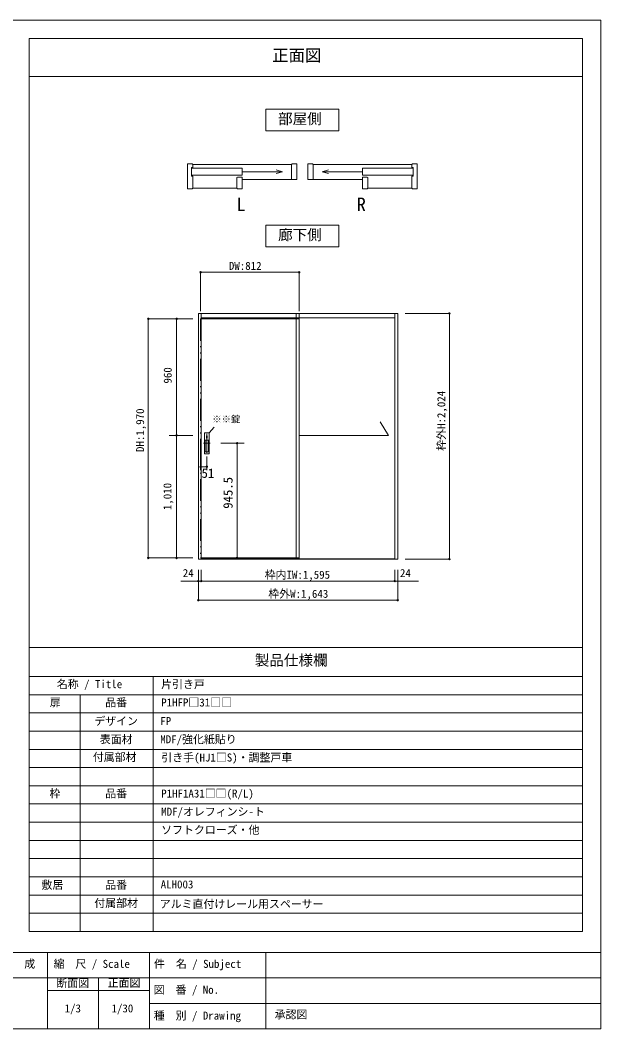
# Model space of a CAD drawing. Units: millimetres on the paper, enlarged 10 times, with parts at other scales. Extents: x -1985 to 2015, y -1370 to 1400.
# Drawn here: x 420 to 2015, y -1370 to 1400 of the extents above; entities that cross this region are included whole.
import ezdxf
from ezdxf.enums import TextEntityAlignment as Align

# ---------------------------------------------------------------- set-up
doc = ezdxf.new("R2010")
doc.units = ezdxf.units.MM
doc.header["$LTSCALE"] = 10
doc.header["$PDMODE"] = 32
doc.header["$PDSIZE"] = 4
doc.linetypes.add('DASHED_DOUBLE_DOTTED', pattern=[11, 6, -1.5, 0.25, -1.5, 0.25, -1.5])
doc.layers.add('1-1_0', color=7, linetype='Continuous', lineweight=20)
doc.layers.add('3-0', color=7, linetype='Continuous', lineweight=20)
doc.styles.add('ＭＳ ゴシック', font='')
doc.styles.get('ＭＳ ゴシック').set_extended_font_data('MS Gothic')

msp = doc.modelspace()

# ---------------------------------------------------------------- linework, layer by layer
at = {"layer": '1-1_0'}
for p, q in [((1965, 1350), (445, 1350)), ((445, -322.5), (445, 1350)), ((1965, -1102.5), (1965, 1350)), ((445, 1245), (1965, 1245)), ((1965, -322.5), (1965, 1245)), ((1965, -322.5), (1965, 1245)), ((1965, -322.5), (1965, 1245)), ((445, -1102.5), (445, -322.5)), ((445, -322.5), (1965, -322.5)), ((445, -322.5), (1965, -322.5)), ((445, -322.5), (1965, -322.5)), ((445, -322.5), (1965, -322.5)), ((445, -402.5), (1965, -402.5)), ((785, -1102.5), (785, -402.5)), ((445, -452.5), (1965, -452.5)), ((585, -1102.5), (585, -452.5)), ((445, -502.5), (1965, -502.5)), ((445, -552.5), (1965, -552.5)), ((445, -602.5), (1965, -602.5)), ((445, -652.5), (1965, -652.5)), ((445, -702.5), (1965, -702.5)), ((445, -752.5), (1965, -752.5)), ((445, -802.5), (1965, -802.5)), ((445, -852.5), (1965, -852.5)), ((445, -902.5), (1965, -902.5)), ((445, -952.5), (1965, -952.5)), ((445, -1002.5), (1965, -1002.5)), ((445, -1052.5), (1965, -1052.5)), ((445, -1102.5), (1965, -1102.5)), ((2015, -1160), (-1985, -1160)), ((495, -1160), (495, -1370)), ((775, -1160), (775, -1370)), ((1095, -1160), (1095, -1370)), ((2015, -1230), (-1175, -1230)), ((635, -1230), (635, -1370)), ((775, -1265), (495, -1265)), ((2015, -1300), (775, -1300)), ((-1985, -1370), (2015, -1370))]:
    msp.add_line(p, q, dxfattribs=at)
for points in [[(2015, -1370), (2015, 1400), (-1985, 1400), (-1985, -1370)], [(445, -322.5), (445, 1245), (1965, 1245)], [(445, -322.5), (445, 1245), (1965, 1245)], [(445, -322.5), (445, 1245), (1965, 1245)]]:
    msp.add_lwpolyline(points, dxfattribs=at)
at = {"layer": '3-0'}
for p, q in [((892.36, 1005.19), (879.46, 1005.19)), ((879.46, 936.79), (879.46, 1005.19)), ((893.86, 1003.39), (1165.66, 1003.39)), ((1165.66, 1003.69), (1165.66, 962.59)), ((1180.06, 962.59), (1180.06, 1005.19)), ((1210.06, 962.59), (1210.06, 1005.19)), ((1224.46, 1003.69), (1224.46, 962.59)), ((1496.26, 1003.39), (1224.46, 1003.39)), ((1497.76, 1005.19), (1510.66, 1005.19)), ((1510.66, 936.79), (1510.66, 1005.19)), ((890.86, 995.59), (890.86, 972.04)), ((893.86, 995.59), (890.86, 995.59)), ((890.86, 993.79), (1029.87, 993.79)), ((1029.87, 973.99), (890.86, 973.99)), ((890.86, 972.04), (893.86, 972.04)), ((1029.87, 993.79), (1029.87, 973.99)), ((1029.87, 983.89), (1140.21, 983.89)), ((1140.21, 983.89), (1122.82, 988.55)), ((1140.21, 983.89), (1122.82, 979.23)), ((1249.91, 983.89), (1267.3, 988.55)), ((1249.91, 983.89), (1267.3, 979.23)), ((1360.25, 983.89), (1249.91, 983.89)), ((1499.26, 993.79), (1360.25, 993.79)), ((1360.25, 993.79), (1360.25, 973.99)), ((1360.25, 973.99), (1499.26, 973.99)), ((1496.26, 995.59), (1499.26, 995.59)), ((1499.26, 972.04), (1496.26, 972.04)), ((1499.26, 995.59), (1499.26, 972.04)), ((1029.87, 936.79), (1029.87, 969.19)), ((1029.87, 962.59), (1180.06, 962.59)), ((1360.25, 962.59), (1210.06, 962.59)), ((1360.25, 936.79), (1360.25, 969.19)), ((892.36, 936.79), (879.46, 936.79)), ((893.86, 938.59), (1015.47, 938.59)), ((1496.26, 938.59), (1374.65, 938.59)), ((1497.76, 936.79), (1510.66, 936.79)), ((917.41, 594.59), (909.41, 594.59)), ((917.41, 594.59), (1178.41, 594.59)), ((917.41, 582.59), (1178.41, 582.59)), ((1186.41, 594.59), (1178.41, 594.59)), ((1186.41, -78.85), (1186.41, 594.59)), ((1186.41, 594.59), (1457.08, 594.59)), ((1186.41, 584.92), (1186.41, -78.08)), ((1186.41, 582.59), (1186.41, -79.08)), ((1186.41, 582.59), (1449.08, 582.59)), ((1449.08, 594.59), (1449.08, 586.59)), ((1457.08, 594.59), (1449.08, 594.59)), ((915.75, 579.82), (1186.41, 579.82)), ((1186.41, 579.82), (1186.41, -79.18)), ((1431.36, 259.09), (1408.8, 296.81)), ((932.75, 264.25), (932.75, 211.98)), ((932.75, 264.25), (932.75, 211.98)), ((932.75, 264.25), (932.75, 211.98)), ((1186.41, 259.09), (1431.36, 259.09)), ((923.5, 238.15), (941.78, 238.15)), ((915.75, -76.85), (1186.41, -76.85)), ((917.41, -79.18), (1449.08, -79.18)), ((917.41, -80.08), (1449.08, -80.08))]:
    msp.add_line(p, q, dxfattribs=at)
at = {"layer": '3-0', "color": 4, "lineweight": 9}
for p, q in [((915.75, 707.67), (915.75, 600.51)), ((915.75, 707.67), (1186.41, 707.67)), ((1186.41, 707.67), (1186.41, 600.51)), ((1477.93, 594.59), (1599.27, 594.59)), ((1599.27, 594.59), (1599.27, -80.08)), ((772.03, 579.82), (888.81, 579.82)), ((772.03, 579.82), (772.03, -76.85)), ((829.52, 579.82), (893.98, 579.82)), ((849.52, 238.15), (849.52, 579.82)), ((953.27, 282.59), (939.41, 266.99)), ((829.52, 259.82), (893.98, 259.82)), ((849.52, -76.85), (849.52, 238.15)), ((1035.64, 238.15), (971.18, 238.15)), ((1015.64, -76.85), (1015.64, 238.15)), ((915.75, 164.37), (915.75, 201.83)), ((932.75, 164.37), (932.75, 201.83)), ((932.75, 173.52), (915.75, 173.52)), ((772.03, -76.85), (888.81, -76.85)), ((829.52, -76.85), (893.98, -76.85)), ((1043.75, -76.85), (950.41, -76.85)), ((1043.75, -76.85), (950.41, -76.85)), ((1043.75, -76.85), (950.41, -76.85)), ((1035.64, -76.85), (971.18, -76.85)), ((1477.93, -80.08), (1599.27, -80.08)), ((909.41, -109.9), (909.41, -140.57)), ((909.41, -109.9), (909.41, -140.57)), ((917.41, -109.9), (917.41, -140.57)), ((1449.08, -140.57), (1449.08, -109.9)), ((1457.08, -109.9), (1457.08, -140.57)), ((917.41, -140.57), (860.88, -140.57)), ((909.41, -140.57), (909.41, -192.9)), ((917.41, -140.57), (1514.08, -140.57)), ((1449.08, -140.57), (1505.61, -140.57)), ((1457.08, -192.9), (1457.08, -140.57)), ((909.41, -192.9), (1457.08, -192.9))]:
    msp.add_line(p, q, dxfattribs=at)
at = {"layer": '3-0', "linetype": 'DASHED_DOUBLE_DOTTED'}
msp.add_line((915.75, 579.82), (915.75, -76.85), dxfattribs=at)
at = {"layer": '3-0', "color": 3}
for p, q in [((931.91, 258.65), (931.91, 251.99)), ((933.58, 258.65), (931.91, 258.65)), ((933.58, 251.99), (931.91, 251.99)), ((933.41, 258.49), (932.08, 258.49)), ((932.08, 258.49), (932.08, 255.32)), ((933.41, 255.32), (932.08, 255.32)), ((932.41, 257.82), (932.41, 255.99)), ((933.08, 255.99), (932.41, 255.99)), ((933.41, 255.32), (933.41, 258.49)), ((933.58, 251.99), (933.58, 258.65)), ((937.08, 246.99), (928.41, 246.99)), ((928.41, 246.99), (928.41, 214.32)), ((937.08, 214.32), (937.08, 246.99)), ((937.08, 214.32), (928.41, 214.32))]:
    msp.add_line(p, q, dxfattribs=at)
at = {"layer": '3-0'}
for points in [[(1095.06, 1155.93), (1295.06, 1155.93), (1295.06, 1095.93), (1095.06, 1095.93)], [(1095.06, 777.25), (1295.06, 777.25), (1295.06, 837.25), (1095.06, 837.25)]]:
    msp.add_lwpolyline(points, close=True, dxfattribs=at)
for points in [[(892.36, 1005.19), (893.86, 1003.69), (893.86, 995.59)], [(1165.66, 1003.69), (1167.16, 1005.19), (1180.06, 1005.19)], [(1224.46, 1003.69), (1222.96, 1005.19), (1210.06, 1005.19)], [(1497.76, 1005.19), (1496.26, 1003.69), (1496.26, 995.59)], [(892.36, 936.79), (893.86, 938.29), (893.86, 972.04)], [(1497.76, 936.79), (1496.26, 938.29), (1496.26, 972.04)], [(1015.47, 938.29), (1015.47, 967.69), (1016.97, 969.19), (1029.87, 969.19)], [(1374.65, 938.29), (1374.65, 967.69), (1373.15, 969.19), (1360.25, 969.19)], [(1015.47, 938.29), (1016.97, 936.79), (1029.87, 936.79)], [(1374.65, 938.29), (1373.15, 936.79), (1360.25, 936.79)], [(917.41, -80.08), (917.41, 594.59), (909.41, 594.59)], [(909.41, 594.59), (909.41, -80.08), (917.41, -80.08)], [(1178.41, 594.59), (1178.41, -79.18), (1186.41, -79.18)], [(1178.41, 582.59), (1186.41, 582.59), (1186.41, -79.08)], [(1449.08, 594.59), (1449.08, -80.08), (1457.08, -80.08), (1457.08, 594.59)]]:
    msp.add_lwpolyline(points, dxfattribs=at)
at = {"layer": '3-0', "color": 3}
msp.add_lwpolyline([(926.08, 209.32), (939.41, 209.32), (939.41, 266.99), (926.08, 266.99)], close=True, dxfattribs=at)
msp.add_lwpolyline([(933.08, 255.99), (933.08, 257.82), (932.41, 257.82)], dxfattribs=at)
at = {"layer": '3-0', "color": 4}
for p in [(915.75, 707.67), (1186.41, 707.67), (772.03, 579.82), (849.52, 579.82), (1599.27, 594.59), (849.52, 259.82), (1015.64, 238.15), (915.75, 173.52), (932.75, 173.52), (772.03, -76.85), (849.52, -76.85), (1015.64, -76.85), (1599.27, -80.08), (909.41, -140.57), (917.41, -140.57), (1449.08, -140.57), (909.41, -192.9), (1457.08, -192.9)]:
    msp.add_point(p, dxfattribs=at)
at = {"layer": '3-0'}
msp.add_point((915.75, 173.52), dxfattribs=at)

# ---------------------------------------------------------------- texts
at = {"layer": '1-1_0', "style": 'ＭＳ ゴシック'}
for s, height, p in [('正面図', 32.99, (1112.24, 1276.98)), ('製品仕様欄', 29.33, (1064.4, -381.07)), ('名称 / Title', 21.99, (520.64, -441.06)), ('片引き戸', 21.99, (807.33, -441.36)), ('扉', 21.99, (501.33, -491.36)), ('品番', 21.99, (653.67, -491.36)), ('P1HFP□31□□', 21.99, (807.33, -491.36)), ('デザイン', 21.99, (623.75, -542.5)), ('FP', 21.99, (804.92, -542.5)), ('表面材', 21.99, (638.75, -592.5)), ('MDF/強化紙貼り', 21.99, (804.92, -592.5)), ('付属部材', 21.99, (619.67, -641.36)), ('引き手(HJ1□S)・調整戸車', 21.99, (807.7, -642.5)), ('枠', 21.99, (500.67, -741.36)), ('品番', 21.99, (653.67, -741.36)), ('P1HF1A31□□(R/L)', 21.99, (807.33, -741.36)), ('MDF/オレフィンシ-ト', 21.99, (807.33, -791.36)), ('ソフトクローズ・他', 21.99, (807.33, -841.36)), ('敷居', 21.99, (478.65, -992.36)), ('品番', 21.99, (653.75, -992.5)), ('ALH003', 21.99, (806.06, -990.99)), ('付属部材', 21.99, (623.75, -1042.5)), ('アルミ直付けレール用スペーサー', 21.99, (803.47, -1044.75)), ('作\u3000成', 21.99, (371.17, -1209.21)), ('縮\u3000尺 / Scale', 21.99, (511.68, -1209.21)), ('件\u3000名 / Subject', 21.99, (787.61, -1209.24)), ('断面図', 21.99, (519.6, -1262.15)), ('正面図', 21.99, (660.4, -1261.44)), ('図\u3000番 / No.', 21.99, (786.77, -1280.35)), ('1/3', 21.99, (542.17, -1331.45)), ('1/30', 21.99, (670.92, -1331.45)), ('種\u3000別 / Drawing', 21.99, (786.94, -1351.29)), ('承認図', 21.99, (1119.03, -1348.1))]:
    msp.add_text(s, height=height, dxfattribs=at).set_placement(p, align=Align.BOTTOM_LEFT)
at = {"layer": '3-0', "style": 'ＭＳ ゴシック'}
for s, height, p in [('部屋側', 29.33, (1128.39, 1105.93)), ('L', 36.66, (1013.92, 865.05)), ('R', 36.66, (1344.52, 865.05)), ('廊下側', 29.33, (1128.39, 787.25)), ('DW:812', 21.99, (993.29, 707.67)), ('※※錠', 18.33, (947.69, 289.49)), ('51', 25.66, (918.28, 135.44)), ('24', 21.99, (866.55, -135.9)), ('枠内IW:1,595', 21.99, (1091.62, -140.57)), ('24', 21.99, (1463.28, -135.9)), ('枠外W:1,643', 21.99, (1101.62, -192.9))]:
    msp.add_text(s, height=height, dxfattribs=at).set_placement(p, align=Align.BOTTOM_LEFT)
for s, height, p in [('960', 21.99, (842.78, 402.01)), ('枠外H:2,024', 21.99, (1594.27, 217.42)), ('DH:1,970', 21.99, (767.03, 213.99)), ('945.5', 25.66, (1011.17, 58.21)), ('1,010', 21.99, (842.02, 54.4))]:
    msp.add_text(s, height=height, rotation=90, dxfattribs=at).set_placement(p, align=Align.BOTTOM_LEFT)

doc.saveas('drawing.dxf')
